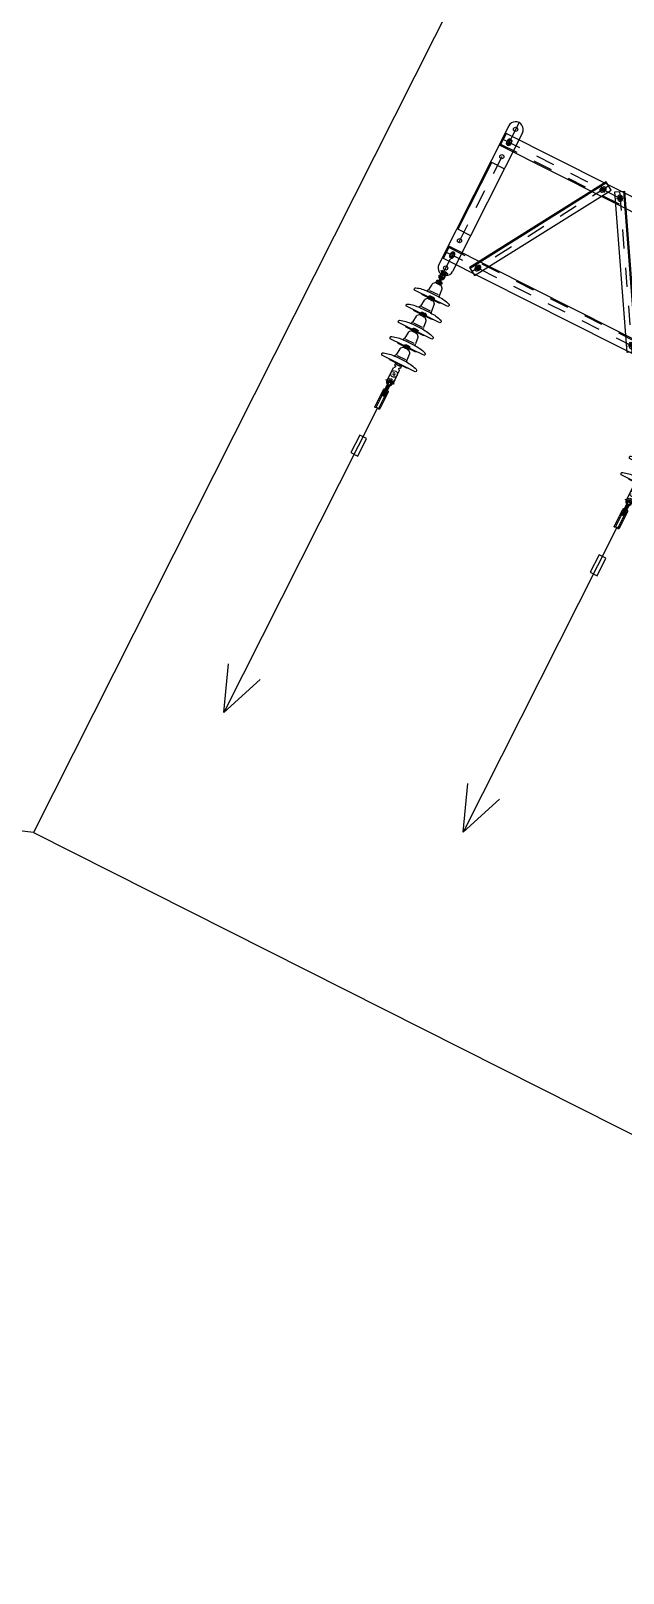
# Model space of a CAD drawing. Header units: metres. Extents: x 0 to 547597, y 0 to 1844684.
# Drawn here: x 543369.57 to 543372.67, y 1844512.97 to 1844521.04 of the extents above; entities that cross this region are included whole.
import ezdxf

# ---------------------------------------------------------------- set-up
doc = ezdxf.new("R2010")
doc.units = ezdxf.units.M
for name, pattern in [('ACAD_ISO04W100', [30, 24, -3, 0, -3]), ('CENTER', [2, 1.25, -0.25, 0.25, -0.25]), ('CONTINOUS', [0]), ('DASHED', [0.75, 0.5, -0.25])]:
    doc.linetypes.add(name, pattern=pattern)
for name, color, linetype in [('!TV1-NETMANH', 9, 'Continuous'), ('!TV1-NETTHAY', 7, 'Continuous'), ('!TV1-TRUC', 8, 'ACAD_ISO04W100'), ('5_Thep', 4, 'Continuous'), ('DUONGKHUAT', 8, 'DASHED'), ('Hangrao', 6, 'FENCELINE2'), ('NHA', 2, 'Continuous'), ('TEXT', 5, 'Continuous'), ('THANHCAI', 5, 'Continuous')]:
    doc.layers.add(name, color=color, linetype=linetype)
doc.linetypes.add('FENCELINE2', pattern='A,0.25,-0.1,[132,ltypeshp.shx,S=0.1,R=0,X=-0.1,Y=0],-0.1,1', length=1.45)

# ---------------------------------------------------------------- blocks, each defined once
blk = doc.blocks.new('CN-110-9')
at = {"color": 8}
for p, q in [((-3, -218), (-3, -101)), ((-40, -162), (34, -162))]:
    blk.add_line(p, q, dxfattribs=at)
at = {"layer": 'TEXT', "color": 245}
for p, q in [((-47, -105), (34, -106)), ((-39, -101), (-21, -101)), ((-39, -101), (-39, -110)), ((-39, -110), (-21, -110)), ((-30, -141), (-31, -162)), ((-30, -96), (-21, -96)), ((-30, -96), (-30, -114)), ((-30, -114), (-21, -114)), ((-21, -93), (-21, -118)), ((-21, -93), (-12, -93)), ((-21, -146), (-21, -162)), ((-12, -93), (-12, -118)), ((-12, -101), (7, -101)), ((-12, -110), (7, -110)), ((7, -94), (6, -116)), ((7, -94), (16, -94)), ((15, -144), (15, -163)), ((16, -94), (16, -119)), ((16, -96), (25, -96)), ((16, -101), (25, -101)), ((16, -110), (25, -110)), ((16, -115), (25, -115)), ((25, -141), (24, -163)), ((25, -96), (25, -115)), ((-58, -272), (-66, -340)), ((-37, -244), (-54, -262)), ((-33, -219), (-33, -230)), ((-18, -204), (-14, -204)), ((-16, -242), (13, -242)), ((-16, -242), (13, -242)), ((12, -204), (-14, -204)), ((-13, -205), (-13, -221)), ((-11, -222), (-11, -162)), ((6, -221), (6, -162)), ((16, -204), (10, -204)), ((10, -206), (10, -221)), ((31, -219), (30, -229)), ((34, -244), (51, -263)), ((55, -273), (62, -341)), ((-197, -407), (192, -410)), ((-102, -414), (96, -415)), ((-65, -358), (-73, -348)), ((-72, -358), (68, -359)), ((-60, -456), (-68, -529)), ((-39, -428), (-56, -446)), ((49, -341), (-50, -340)), ((-34, -403), (-35, -415)), ((-19, -388), (-16, -388)), ((-18, -426), (12, -426)), ((-17, -414), (-15, -414)), ((-17, -426), (12, -426)), ((10, -388), (-16, -388)), ((-15, -413), (-15, -411)), ((-14, -390), (-14, -405)), ((9, -390), (9, -406)), ((9, -414), (9, -412)), ((14, -388), (10, -388)), ((12, -414), (10, -414)), ((29, -404), (29, -415)), ((33, -429), (50, -447)), ((53, -457), (60, -530)), ((61, -359), (69, -349)), ((-199, -596), (191, -599)), ((-103, -603), (95, -605)), ((-67, -547), (-75, -537)), ((-74, -547), (66, -548)), ((-40, -618), (-57, -635)), ((47, -530), (-52, -529)), ((-36, -593), (-36, -604)), ((-21, -578), (-17, -578)), ((-19, -604), (-17, -604)), ((-19, -615), (10, -616)), ((-19, -615), (10, -616)), ((9, -578), (-17, -578)), ((-16, -579), (-16, -595)), ((-16, -603), (-16, -601)), ((7, -579), (7, -595)), ((8, -603), (8, -601)), ((13, -578), (9, -578)), ((10, -604), (9, -604)), ((28, -593), (28, -605)), ((32, -618), (48, -636)), ((59, -548), (67, -538)), ((-200, -786), (189, -789)), ((-105, -793), (93, -794)), ((-68, -737), (-76, -727)), ((-75, -737), (65, -738)), ((-61, -645), (-69, -718)), ((46, -719), (-53, -719)), ((-37, -782), (-37, -793)), ((-22, -767), (-18, -767)), ((-20, -793), (-18, -793)), ((-20, -805), (9, -805)), ((-20, -805), (9, -805)), ((7, -767), (-18, -767)), ((-18, -792), (-18, -790)), ((-17, -769), (-17, -784)), ((6, -769), (6, -784)), ((6, -792), (6, -790)), ((11, -767), (7, -767)), ((9, -793), (7, -793)), ((26, -782), (26, -794)), ((52, -646), (59, -719)), ((58, -738), (66, -728)), ((-70, -926), (-77, -916)), ((-77, -926), (63, -927)), ((-62, -835), (-71, -908)), ((-42, -807), (-59, -825)), ((44, -909), (-54, -908)), ((-21, -959), (-17, -959)), ((9, -960), (-17, -959)), ((-16, -961), (-16, -977)), ((7, -961), (7, -977)), ((13, -960), (9, -960)), ((30, -807), (47, -826)), ((50, -836), (57, -909)), ((56, -927), (64, -917)), ((-202, -975), (188, -978)), ((-106, -982), (92, -983)), ((-68, -1119), (-76, -1108)), ((-75, -1118), (65, -1120)), ((-61, -1027), (-69, -1100)), ((-40, -999), (-57, -1017)), ((46, -1101), (-53, -1100)), ((-36, -974), (-36, -986)), ((-19, -985), (-17, -985)), ((-19, -997), (10, -997)), ((-19, -997), (10, -997)), ((-16, -985), (-16, -983)), ((8, -985), (8, -983)), ((10, -986), (9, -986)), ((28, -975), (28, -986)), ((32, -1000), (48, -1018)), ((52, -1028), (59, -1101)), ((58, -1120), (66, -1110)), ((-200, -1168), (189, -1171)), ((-105, -1174), (93, -1176)), ((-48, -1343), (-47, -1229)), ((-46, -1203), (-46, -1175)), ((-27, -1189), (3, -1190)), ((-26, -1178), (-25, -1178)), ((-24, -1177), (-24, -1175)), ((0, -1177), (0, -1175)), ((3, -1178), (1, -1178)), ((21, -1383), (22, -1230)), ((22, -1203), (23, -1175)), ((-65, -1382), (38, -1383)), ((-48, -1343), (-48, -1381)), ((-29, -1507), (-28, -1435)), ((-21, -1416), (-22, -1507)), ((-6, -1416), (-7, -1507)), ((0, -1443), (0, -1436)), ((0, -1507), (0, -1443)), ((-42, -1495), (-43, -1683)), ((-43, -1587), (-29, -1601)), ((-42, -1506), (-33, -1516)), ((-42, -1533), (-33, -1543)), ((-42, -1560), (-29, -1574)), ((-32, -1496), (-33, -1545)), ((-33, -1545), (3, -1545)), ((-32, -1489), (-32, -1490)), ((-31, -1545), (-29, -1547)), ((-29, -1545), (-30, -1683)), ((-29, -1507), (0, -1507)), ((-29, -1516), (-1, -1516)), ((-29, -1516), (-29, -1523)), ((-29, -1523), (-1, -1524)), ((-29, -1532), (-1, -1533)), ((-29, -1532), (-29, -1540)), ((-29, -1540), (-1, -1540)), ((-27, -1507), (-27, -1516)), ((-27, -1523), (-27, -1532)), ((-2, -1507), (-2, -1516)), ((-2, -1524), (-2, -1533)), ((-1, -1545), (-2, -1683)), ((-1, -1516), (-1, -1524)), ((-1, -1533), (-1, -1540)), ((-1, -1548), (12, -1562)), ((-1, -1575), (12, -1589)), ((-1, -1602), (12, -1616)), ((3, -1518), (3, -1545)), ((3, -1525), (13, -1535)), ((7, -1502), (13, -1508)), ((13, -1495), (12, -1683)), ((-43, -1614), (-30, -1627)), ((-43, -1641), (-30, -1654)), ((-43, -1668), (-30, -1681)), ((-30, -1683), (-2, -1683)), ((-2, -1656), (12, -1669)), ((-2, -1683), (5, -1689)), ((-1, -1629), (12, -1642))]:
    blk.add_line(p, q, dxfattribs=at)
blk.add_polyline3d([(6, -221, 0), (8, -222, 0), (8, -222, 0), (8, -222, 0), (9, -222, 0), (9, -223, 0), (9, -223, 0), (10, -223, 0), (10, -223, 0), (10, -224, 0), (11, -224, 0), (11, -224, 0), (11, -224, 0), (11, -224, 0), (11, -225, 0), (12, -225, 0), (12, -225, 0), (12, -225, 0), (12, -226, 0), (12, -226, 0), (12, -226, 0), (12, -226, 0), (12, -227, 0), (12, -227, 0), (12, -227, 0), (12, -228, 0), (12, -228, 0), (12, -228, 0), (12, -228, 0), (12, -229, 0), (12, -229, 0), (12, -229, 0), (11, -229, 0), (11, -230, 0), (11, -230, 0), (11, -230, 0), (10, -230, 0), (10, -230, 0), (10, -231, 0), (10, -231, 0), (9, -231, 0), (9, -231, 0), (9, -231, 0), (8, -232, 0), (8, -232, 0), (7, -232, 0), (7, -232, 0), (7, -232, 0), (6, -232, 0), (6, -233, 0), (5, -233, 0), (5, -233, 0), (4, -233, 0), (4, -233, 0), (3, -233, 0), (3, -233, 0), (2, -233, 0), (2, -233, 0), (1, -234, 0), (1, -234, 0), (0, -234, 0), (-1, -234, 0), (-1, -234, 0), (-2, -234, 0), (-2, -234, 0), (-3, -234, 0), (-3, -234, 0), (-4, -234, 0), (-4, -234, 0), (-5, -234, 0), (-5, -233, 0), (-6, -233, 0), (-6, -233, 0), (-7, -233, 0), (-8, -233, 0), (-8, -233, 0), (-8, -233, 0), (-9, -233, 0), (-9, -233, 0), (-10, -233, 0), (-10, -232, 0), (-11, -232, 0), (-11, -232, 0), (-12, -232, 0), (-12, -232, 0), (-12, -231, 0), (-13, -231, 0), (-13, -231, 0), (-13, -231, 0), (-14, -231, 0), (-14, -230, 0), (-14, -230, 0), (-15, -230, 0), (-15, -230, 0), (-15, -230, 0), (-15, -229, 0), (-16, -229, 0), (-16, -229, 0), (-16, -229, 0), (-16, -228, 0), (-16, -228, 0), (-16, -228, 0), (-16, -228, 0), (-16, -227, 0), (-16, -227, 0), (-16, -227, 0), (-16, -227, 0), (-16, -226, 0), (-16, -226, 0), (-16, -226, 0), (-16, -226, 0), (-16, -225, 0), (-16, -225, 0), (-16, -225, 0), (-16, -225, 0), (-15, -224, 0), (-15, -224, 0), (-15, -224, 0), (-15, -224, 0), (-14, -223, 0), (-14, -223, 0), (-14, -223, 0), (-13, -223, 0), (-13, -223, 0), (-13, -222, 0), (-12, -222, 0), (-12, -222, 0), (-12, -222, 0), (-11, -222, 0)], dxfattribs=at)
for centre, radius in [((-3, -162), 8.65), ((-13, -1289), 11.7), ((-13, -1382), 9.18)]:
    blk.add_circle(centre, radius, dxfattribs=at)
for centre, radius, start, end in [((-29, -105), 10.3, 153.0611, 206.0385), ((-40, -105), 10.3, 333.0611, 26.0385), ((-22, -97), 7.98, 175.6414, 209.9469), ((-20, -105), 10.3, 153.0611, 206.0385), ((-22, -114), 7.98, 149.1527, 183.4582), ((-7, -141), 22.9, 135.1345, 179.5498), ((-30, -118), 9.16, 315.1345, 359.5498), ((-29, -97), 7.98, 329.1527, 3.4582), ((-31, -105), 10.3, 333.0611, 26.0385), ((-29, -114), 7.98, 355.6414, 29.9469), ((15, -146), 36.6, 142.6799, 179.5498), ((-21, -118), 9.16, 322.6799, 359.5498), ((16, -116), 9.16, 179.5498, 216.4197), ((-21, -143), 36.6, 359.5498, 36.4197), ((24, -97), 7.98, 175.6414, 209.9469), ((26, -106), 10.3, 153.0611, 206.0385), ((24, -114), 7.98, 149.1527, 183.4582), ((25, -119), 9.16, 179.5498, 223.9651), ((2, -141), 22.9, 359.5498, 43.9651), ((17, -97), 7.98, 329.1527, 3.4582), ((15, -106), 10.3, 333.0611, 26.0385), ((17, -114), 7.98, 355.6414, 29.9469), ((-3, -162), 27.5, 179.5498, 252.7597), ((-3, -162), 18.3, 179.5498, 243.6042), ((-3, -162), 18.3, 300, 359.5498), ((-3, -162), 27.5, 289.4712, 359.5498), ((-47, -1216), 13.2, 269.5498, 89.5498), ((-13, -1289), 34.5, 150.7182, 178.1671), ((-13, -1289), 34.5, 178.1671, 0.9325), ((-13, -1289), 34.5, 115.385, 141.7495), ((-13, -1289), 34.5, 80.3651, 107.308), ((-13, -1289), 34.5, 45.4698, 68.1725), ((22, -1216), 13.2, 89.5498, 269.5498), ((-13, -1289), 34.5, 0.9325, 32.6812), ((-13, -1382), 34.5, 152.6914, 178.1671), ((-13, -1382), 34.5, 178.1671, 0.9325), ((-13, -1382), 34.5, 128.852, 144.9524), ((-74, -1435), 45.7, 359.5498, 41.1036), ((-13, -1382), 20.5, 318.2374, 220.8622), ((-52, -1416), 30.5, 359.5498, 40.8622), ((-13, -1382), 34.5, 73.2543, 107.9557), ((25, -1416), 30.5, 138.2374, 179.5498), ((46, -1436), 45.7, 137.6058, 179.5498), ((-13, -1382), 34.5, 37.5089, 62.4789), ((-13, -1382), 34.5, 0.9325, 28.0156), ((11, -1495), 53.3, 158.7875, 179.5498), ((-47, -1426), 50.1, 280.3637, 292.2073), ((13, -1497), 45.7, 170.9255, 179.5498), ((18, -1426), 50.1, 248.448, 259.6363), ((-47, -1497), 59.8, 2.1326, 20.6446), ((-37, -1682), 6.7, 184.1133, 354.9862), ((5, -1683), 6.7, 184.1133, 354.9862)]:
    blk.add_arc(centre, radius, start, end, dxfattribs=at)
for centre, major_axis, start_param, end_param in [((-34, -275), (17.2, 17.2), 1.754377, 2.197012), ((-34, -275), (17.2, 17.2), 1.754377, 2.197012), ((-57, -230), (-17.2, 17.2), 3.325174, 3.919133), ((-18, -219), (10.7, 10.7), 0.77754, 2.348337), ((-14, -205), (1.06, 1.06), 5.489929, 7.060726), ((12, -206), (-1.06, 1.06), -0.793256, 0.77754), ((15, -219), (10.7, 10.7), 5.489929, 7.060726), ((55, -231), (-17.2, 17.2), 0.77754, 1.3715), ((31, -276), (17.2, 17.2), 5.641254, 6.083889), ((-189, -393), (-11.2, 11.2), -0.488288, 1.82065), ((-72, -730), (2, 372), -0.013319, 0.338696), ((-100, -396), (-13, 13), 1.511916, 2.259911), ((-76, -338), (-6.99, 6.99), 2.658594, 3.801267), ((-36, -460), (17.2, 17.2), 1.754377, 2.197012), ((-36, -460), (17.2, 17.2), 1.754377, 2.197012), ((-59, -414), (-17.2, 17.2), 3.325174, 3.919133), ((-19, -403), (10.7, 10.7), 0.77754, 2.348337), ((-17, -420), (-4.15, 4.15), -0.793256, 2.348337), ((-17, -420), (-4.15, 4.15), -0.793256, 2.348337), ((-16, -390), (-1.06, 1.06), 3.919133, 5.489929), ((-15, -413), (0.53, 0.53), 3.919133, 5.489929), ((10, -390), (1.06, 1.06), 0.77754, 2.348337), ((10, -414), (-0.53, 0.53), 0.77754, 2.348337), ((12, -420), (-4.15, 4.15), 2.348337, 5.489929), ((14, -404), (10.7, 10.7), 5.489929, 7.060726), ((53, -415), (-17.2, 17.2), 0.77754, 1.3715), ((29, -460), (17.2, 17.2), 5.641254, 6.083889), ((29, -460), (17.2, 17.2), 5.641254, 6.083889), ((62, -731), (4, 372), -0.339251, 0.012764), ((72, -340), (-6.99, 6.99), 0.895406, 2.038079), ((95, -397), (13, 13), 4.007558, 4.755554), ((184, -396), (-11.2, 11.2), 2.876023, 5.184961), ((-191, -583), (-11.2, 11.2), -0.488288, 1.82065), ((-74, -919), (3, 372), -0.011453, 0.340562), ((-102, -585), (-13, 13), 1.511916, 2.259911), ((-77, -528), (-6.99, 6.99), 2.658594, 3.801267), ((-37, -649), (-17.2, 17.2), 0.183581, 0.626216), ((-37, -649), (-17.2, 17.2), 0.183581, 0.626216), ((-60, -604), (-17.2, 17.2), 3.325174, 3.919133), ((-21, -593), (10.7, 10.7), 0.77754, 2.348337), ((-19, -609), (4.15, 4.15), 0.77754, 3.919133), ((-19, -609), (4.15, 4.15), 0.77754, 3.919133), ((-17, -579), (-1.06, 1.06), 3.919133, 5.489929), ((-17, -603), (0.53, 0.53), 3.919133, 5.489929), ((9, -579), (1.06, 1.06), 0.77754, 2.348337), ((9, -603), (0.53, 0.53), 2.348337, 3.919133), ((10, -610), (-4.15, 4.15), 2.348337, 5.489929), ((12, -593), (10.7, 10.7), 5.489929, 7.060726), ((52, -605), (-17.2, 17.2), 0.77754, 1.3715), ((28, -650), (-17.2, 17.2), 4.070457, 4.513092), ((28, -650), (-17.2, 17.2), 4.070457, 4.513092), ((60, -920), (4, 372), -0.339251, 0.012764), ((70, -529), (-6.99, 6.99), 0.895406, 2.038079), ((93, -586), (-13, 13), 2.436762, 3.184757), ((183, -586), (-11.2, 11.2), 2.876023, 5.184961), ((-192, -772), (-11.2, 11.2), -0.488288, 1.82065), ((-75, -1109), (3, 372), -0.010017, 0.341998), ((-103, -774), (13, 13), 3.082712, 3.830708), ((-79, -717), (-6.99, 6.99), 2.658594, 3.801267), ((-62, -793), (-17.2, 17.2), 3.325174, 3.919133), ((-22, -782), (-10.7, 10.7), -0.793256, 0.77754), ((-20, -799), (-4.15, 4.15), -0.793256, 2.348337), ((-20, -799), (-4.15, 4.15), -0.793256, 2.348337), ((-19, -769), (-1.06, 1.06), 3.919133, 5.489929), ((-18, -792), (0.53, 0.53), 3.919133, 5.489929), ((7, -769), (-1.06, 1.06), -0.793256, 0.77754), ((7, -792), (0.53, 0.53), 2.348337, 3.919133), ((9, -799), (4.15, 4.15), 3.919133, 7.060726), ((11, -782), (10.7, 10.7), 5.489929, 7.060726), ((50, -794), (17.2, 17.2), 2.348337, 2.942296), ((59, -1110), (1, 372), -0.347479, 0.004536), ((69, -718), (6.99, 6.99), 2.466203, 3.608876), ((92, -776), (-13, 13), 2.436762, 3.184757), ((181, -775), (11.2, 11.2), 4.446819, 6.755757), ((-194, -962), (-11.2, 11.2), -0.488288, 1.82065), ((-77, -1298), (6, 372), -0.002398, 0.349616), ((-80, -907), (6.99, 6.99), 4.22939, 5.372063), ((-39, -839), (17.2, 17.2), 1.754377, 2.197012), ((-39, -839), (17.2, 17.2), 1.754377, 2.197012), ((-21, -975), (10.7, 10.7), 0.77754, 2.348337), ((-17, -961), (1.06, 1.06), 5.489929, 7.060726), ((9, -961), (-1.06, 1.06), -0.793256, 0.77754), ((12, -975), (-10.7, 10.7), 3.919133, 5.489929), ((26, -839), (17.2, 17.2), 5.641254, 6.083889), ((26, -839), (17.2, 17.2), 5.641254, 6.083889), ((57, -1299), (2, 372), -0.342856, 0.009159), ((67, -908), (6.99, 6.99), 2.466203, 3.608876), ((180, -965), (11.2, 11.2), 4.446819, 6.755757), ((-75, -1491), (2, 372), -0.012084, 0.339931), ((-104, -964), (13, 13), 3.082712, 3.830708), ((-79, -1099), (6.99, 6.99), 4.22939, 5.372063), ((-37, -1031), (17.2, 17.2), 1.754377, 2.197012), ((-37, -1031), (17.2, 17.2), 1.754377, 2.197012), ((-60, -986), (17.2, 17.2), 4.89597, 5.489929), ((-19, -991), (4.15, 4.15), 0.77754, 3.919133), ((-19, -991), (4.15, 4.15), 0.77754, 3.919133), ((-17, -985), (-0.53, 0.53), 2.348337, 3.919133), ((9, -985), (0.53, 0.53), 2.348337, 3.919133), ((10, -991), (4.15, 4.15), 3.919133, 7.060726), ((52, -986), (17.2, 17.2), 2.348337, 2.942296), ((28, -1032), (-17.2, 17.2), 4.070457, 4.513092), ((28, -1032), (-17.2, 17.2), 4.070457, 4.513092), ((59, -1492), (3, 372), -0.341909, 0.010105), ((69, -1100), (6.99, 6.99), 2.466203, 3.608876), ((90, -965), (-13, 13), 2.436762, 3.184757), ((-192, -1154), (11.2, 11.2), 1.082509, 3.391447), ((-103, -1156), (-13, 13), 1.511916, 2.259911), ((-27, -1184), (-4.15, 4.15), -0.793256, 2.348337), ((-27, -1184), (-4.15, 4.15), -0.793256, 2.348337), ((-25, -1177), (0.53, 0.53), 3.919133, 5.489929), ((1, -1177), (0.53, 0.53), 2.348337, 3.919133), ((3, -1184), (-4.15, 4.15), 2.348337, 5.489929), ((92, -1158), (13, 13), 4.007558, 4.755554), ((181, -1157), (-11.2, 11.2), 2.876023, 5.184961)]:
    blk.add_ellipse(centre, major_axis=major_axis, ratio=1, start_param=start_param, end_param=end_param, dxfattribs=at)
for points, knots in [([(-16, -215), (-17, -216), (-20, -218), (-23, -222), (-24, -226), (-26, -231), (-26, -234), (-26, -235)], [0, 0, 0, 0, 3.129186, 6.165419, 9.641406, 13.160954, 15.653606, 15.653606, 15.653606, 15.653606]), ([(-16, -242), (-17, -241), (-20, -241), (-24, -240), (-26, -235), (-25, -230), (-23, -227), (-22, -227)], [0, 0, 0, 0, 2.74318, 5.763005, 8.109596, 13.137653, 14.446794, 14.446794, 14.446794, 14.446794]), ([(-22, -227), (-21, -226), (-19, -224), (-15, -222), (-13, -221)], [14.446794, 14.446794, 14.446794, 14.446794, 16.847835, 22.044119, 22.044119, 22.044119, 22.044119]), ([(13, -215), (13, -215), (13, -215), (11, -214), (10, -213), (8, -213), (7, -213), (6, -212), (6, -212), (4, -212), (3, -212), (1, -212), (0, -212), (-2, -212), (-3, -212), (-4, -212), (-5, -212), (-6, -212), (-6, -212), (-7, -212), (-7, -212), (-9, -212), (-10, -213), (-11, -213), (-12, -213), (-12, -213), (-13, -214), (-14, -214), (-14, -214), (-15, -215), (-15, -215), (-16, -215)], [0, 0, 0, 0, 1.098586, 1.098586, 3.295758, 3.295758, 4.16023, 4.16023, 5.024703, 5.024703, 6.753648, 6.753648, 8.440007, 8.440007, 9.77389, 9.77389, 10.690166, 10.690166, 11.432821, 11.432821, 12.175477, 12.175477, 13.660787, 13.660787, 14.149797, 14.149797, 14.638807, 14.638807, 15.616826, 15.616826, 16.407158, 16.407158, 16.407158, 16.407158]), ([(10, -221), (9, -220), (4, -218), (-3, -218), (-9, -219), (-12, -220), (-13, -221)], [0, 0, 0, 0, 3.591186, 10.451606, 13.543407, 15.855563, 15.855563, 15.855563, 15.855563]), ([(20, -227), (19, -226), (16, -224), (13, -222), (10, -221)], [14.446794, 14.446794, 14.446794, 14.446794, 16.847835, 22.044119, 22.044119, 22.044119, 22.044119]), ([(13, -215), (15, -216), (17, -218), (20, -222), (22, -227), (23, -231), (23, -234), (23, -235)], [0, 0, 0, 0, 3.129186, 6.165419, 9.641406, 13.160954, 15.115931, 15.115931, 15.115931, 15.115931]), ([(13, -242), (14, -242), (17, -241), (21, -240), (24, -235), (22, -230), (20, -228), (20, -227)], [0, 0, 0, 0, 2.74318, 5.763005, 8.109596, 13.137653, 14.446794, 14.446794, 14.446794, 14.446794]), ([(-17, -399), (-18, -400), (-21, -402), (-24, -406), (-26, -411), (-27, -415), (-27, -418), (-27, -420)], [0, 0, 0, 0, 3.129186, 6.165419, 9.641406, 13.160954, 15.653606, 15.653606, 15.653606, 15.653606]), ([(-17, -426), (-19, -426), (-21, -425), (-26, -424), (-28, -419), (-26, -414), (-24, -412), (-24, -411)], [0, 0, 0, 0, 2.74318, 5.763005, 8.109596, 13.137653, 14.446794, 14.446794, 14.446794, 14.446794]), ([(-24, -411), (-23, -410), (-20, -408), (-17, -406), (-14, -405)], [14.446794, 14.446794, 14.446794, 14.446794, 16.847835, 22.044119, 22.044119, 22.044119, 22.044119]), ([(12, -400), (11, -399), (11, -399), (9, -398), (8, -398), (6, -397), (6, -397), (5, -397), (4, -397), (3, -396), (2, -396), (-1, -396), (-2, -396), (-3, -396), (-4, -396), (-6, -396), (-6, -396), (-7, -396), (-8, -396), (-8, -396), (-9, -396), (-10, -397), (-11, -397), (-13, -397), (-13, -398), (-14, -398), (-14, -398), (-15, -398), (-16, -399), (-16, -399), (-17, -399), (-17, -399)], [0, 0, 0, 0, 1.098586, 1.098586, 3.295758, 3.295758, 4.16023, 4.16023, 5.024703, 5.024703, 6.753648, 6.753648, 8.440007, 8.440007, 9.77389, 9.77389, 10.690166, 10.690166, 11.432821, 11.432821, 12.175477, 12.175477, 13.660787, 13.660787, 14.149797, 14.149797, 14.638807, 14.638807, 15.616826, 15.616826, 16.407158, 16.407158, 16.407158, 16.407158]), ([(9, -406), (7, -405), (2, -402), (-5, -403), (-11, -404), (-13, -405), (-14, -405)], [0, 0, 0, 0, 3.591186, 10.451606, 13.543407, 15.855563, 15.855563, 15.855563, 15.855563]), ([(18, -412), (17, -411), (15, -408), (11, -407), (9, -406)], [14.446794, 14.446794, 14.446794, 14.446794, 16.847835, 22.044119, 22.044119, 22.044119, 22.044119]), ([(12, -400), (13, -401), (16, -402), (19, -406), (20, -411), (22, -415), (21, -418), (21, -419)], [0, 0, 0, 0, 3.129186, 6.165419, 9.641406, 13.160954, 15.115931, 15.115931, 15.115931, 15.115931]), ([(12, -426), (13, -426), (16, -426), (20, -424), (22, -419), (21, -415), (19, -412), (18, -412)], [0, 0, 0, 0, 2.74318, 5.763005, 8.109596, 13.137653, 14.446794, 14.446794, 14.446794, 14.446794]), ([(-19, -589), (-20, -590), (-22, -592), (-26, -595), (-27, -600), (-29, -605), (-29, -608), (-28, -609)], [0, 0, 0, 0, 3.129186, 6.165419, 9.641406, 13.160954, 15.653606, 15.653606, 15.653606, 15.653606]), ([(-19, -615), (-20, -615), (-23, -615), (-27, -613), (-29, -608), (-28, -604), (-26, -601), (-25, -601)], [0, 0, 0, 0, 2.74318, 5.763005, 8.109596, 13.137653, 14.446794, 14.446794, 14.446794, 14.446794]), ([(-25, -601), (-24, -600), (-21, -597), (-18, -596), (-16, -595)], [14.446794, 14.446794, 14.446794, 14.446794, 16.847835, 22.044119, 22.044119, 22.044119, 22.044119]), ([(10, -589), (10, -588), (10, -588), (8, -588), (7, -587), (5, -587), (4, -586), (3, -586), (3, -586), (1, -586), (0, -586), (-2, -585), (-3, -585), (-5, -585), (-6, -585), (-7, -585), (-8, -586), (-9, -586), (-9, -586), (-10, -586), (-10, -586), (-12, -586), (-13, -586), (-14, -587), (-15, -587), (-15, -587), (-16, -587), (-16, -588), (-17, -588), (-18, -588), (-18, -589), (-19, -589)], [0, 0, 0, 0, 1.098586, 1.098586, 3.295758, 3.295758, 4.16023, 4.16023, 5.024703, 5.024703, 6.753648, 6.753648, 8.440007, 8.440007, 9.77389, 9.77389, 10.690166, 10.690166, 11.432821, 11.432821, 12.175477, 12.175477, 13.660787, 13.660787, 14.149797, 14.149797, 14.638807, 14.638807, 15.616826, 15.616826, 16.407158, 16.407158, 16.407158, 16.407158]), ([(7, -595), (6, -594), (1, -592), (-6, -592), (-12, -593), (-15, -594), (-16, -595)], [0, 0, 0, 0, 3.591186, 10.451606, 13.543407, 15.855563, 15.855563, 15.855563, 15.855563]), ([(17, -601), (16, -600), (13, -598), (10, -596), (7, -595)], [14.446794, 14.446794, 14.446794, 14.446794, 16.847835, 22.044119, 22.044119, 22.044119, 22.044119]), ([(10, -589), (12, -590), (14, -592), (17, -596), (19, -600), (20, -605), (20, -608), (20, -609)], [0, 0, 0, 0, 3.129186, 6.165419, 9.641406, 13.160954, 15.115931, 15.115931, 15.115931, 15.115931]), ([(10, -616), (11, -615), (14, -615), (18, -614), (21, -609), (19, -604), (17, -602), (17, -601)], [0, 0, 0, 0, 2.74318, 5.763005, 8.109596, 13.137653, 14.446794, 14.446794, 14.446794, 14.446794]), ([(-20, -778), (-21, -779), (-24, -781), (-27, -785), (-29, -789), (-30, -794), (-30, -797), (-30, -798)], [0, 0, 0, 0, 3.129186, 6.165419, 9.641406, 13.160954, 15.653606, 15.653606, 15.653606, 15.653606]), ([(-20, -805), (-22, -805), (-24, -804), (-29, -803), (-31, -798), (-29, -793), (-27, -791), (-27, -790)], [0, 0, 0, 0, 2.74318, 5.763005, 8.109596, 13.137653, 14.446794, 14.446794, 14.446794, 14.446794]), ([(-27, -790), (-26, -789), (-23, -787), (-20, -785), (-17, -784)], [14.446794, 14.446794, 14.446794, 14.446794, 16.847835, 22.044119, 22.044119, 22.044119, 22.044119]), ([(9, -778), (8, -778), (8, -778), (7, -777), (5, -777), (4, -776), (3, -776), (2, -776), (1, -775), (0, -775), (-1, -775), (-3, -775), (-5, -775), (-6, -775), (-7, -775), (-9, -775), (-9, -775), (-10, -775), (-11, -775), (-11, -775), (-12, -775), (-13, -776), (-14, -776), (-16, -776), (-16, -776), (-17, -777), (-17, -777), (-18, -777), (-19, -777), (-19, -778), (-20, -778), (-20, -778)], [0, 0, 0, 0, 1.098586, 1.098586, 3.295758, 3.295758, 4.16023, 4.16023, 5.024703, 5.024703, 6.753648, 6.753648, 8.440007, 8.440007, 9.77389, 9.77389, 10.690166, 10.690166, 11.432821, 11.432821, 12.175477, 12.175477, 13.660787, 13.660787, 14.149797, 14.149797, 14.638807, 14.638807, 15.616826, 15.616826, 16.407158, 16.407158, 16.407158, 16.407158]), ([(6, -784), (4, -784), (-1, -781), (-8, -781), (-14, -782), (-16, -784), (-17, -784)], [0, 0, 0, 0, 3.591186, 10.451606, 13.543407, 15.855563, 15.855563, 15.855563, 15.855563]), ([(15, -790), (15, -790), (12, -787), (8, -785), (6, -784)], [14.446794, 14.446794, 14.446794, 14.446794, 16.847835, 22.044119, 22.044119, 22.044119, 22.044119]), ([(9, -778), (10, -779), (13, -781), (16, -785), (17, -790), (19, -794), (19, -797), (18, -798)], [0, 0, 0, 0, 3.129186, 6.165419, 9.641406, 13.160954, 15.115931, 15.115931, 15.115931, 15.115931]), ([(9, -805), (10, -805), (13, -804), (17, -803), (19, -798), (18, -793), (16, -791), (15, -790)], [0, 0, 0, 0, 2.74318, 5.763005, 8.109596, 13.137653, 14.446794, 14.446794, 14.446794, 14.446794]), ([(10, -971), (10, -970), (10, -970), (8, -969), (7, -969), (5, -968), (4, -968), (3, -968), (3, -968), (1, -968), (0, -967), (-2, -967), (-3, -967), (-5, -967), (-6, -967), (-7, -967), (-8, -967), (-9, -967), (-9, -967), (-10, -968), (-10, -968), (-12, -968), (-13, -968), (-14, -969), (-15, -969), (-15, -969), (-16, -969), (-16, -969), (-17, -970), (-18, -970), (-18, -970), (-19, -971)], [0, 0, 0, 0, 1.098586, 1.098586, 3.295758, 3.295758, 4.16023, 4.16023, 5.024703, 5.024703, 6.753648, 6.753648, 8.440007, 8.440007, 9.77389, 9.77389, 10.690166, 10.690166, 11.432821, 11.432821, 12.175477, 12.175477, 13.660787, 13.660787, 14.149797, 14.149797, 14.638807, 14.638807, 15.616826, 15.616826, 16.407158, 16.407158, 16.407158, 16.407158]), ([(-19, -971), (-20, -971), (-22, -973), (-26, -977), (-27, -982), (-29, -986), (-29, -989), (-28, -991)], [0, 0, 0, 0, 3.129186, 6.165419, 9.641406, 13.160954, 15.653606, 15.653606, 15.653606, 15.653606]), ([(-19, -997), (-20, -997), (-23, -997), (-27, -995), (-29, -990), (-28, -986), (-26, -983), (-25, -983)], [0, 0, 0, 0, 2.74318, 5.763005, 8.109596, 13.137653, 14.446794, 14.446794, 14.446794, 14.446794]), ([(-25, -983), (-24, -982), (-21, -979), (-18, -978), (-16, -977)], [14.446794, 14.446794, 14.446794, 14.446794, 16.847835, 22.044119, 22.044119, 22.044119, 22.044119]), ([(7, -977), (6, -976), (1, -974), (-6, -974), (-12, -975), (-15, -976), (-16, -977)], [0, 0, 0, 0, 3.591186, 10.451606, 13.543407, 15.855563, 15.855563, 15.855563, 15.855563]), ([(17, -983), (16, -982), (13, -979), (10, -978), (7, -977)], [14.446794, 14.446794, 14.446794, 14.446794, 16.847835, 22.044119, 22.044119, 22.044119, 22.044119]), ([(10, -971), (12, -972), (14, -974), (17, -977), (19, -982), (20, -987), (20, -989), (20, -990)], [0, 0, 0, 0, 3.129186, 6.165419, 9.641406, 13.160954, 15.115931, 15.115931, 15.115931, 15.115931]), ([(10, -997), (11, -997), (14, -997), (18, -996), (21, -990), (19, -986), (17, -983), (17, -983)], [0, 0, 0, 0, 2.74318, 5.763005, 8.109596, 13.137653, 14.446794, 14.446794, 14.446794, 14.446794])]:
    blk.add_open_spline(points, degree=3, knots=knots, dxfattribs=at)
blk = doc.blocks.new('A$C6D757EF0')
at = {"color": 6}
for p, q in [((0, 0), (-239.4, 92.5)), ((-1785.3, 0), (0, 0)), ((0, 0), (-239.4, -92.5))]:
    blk.add_line(p, q, dxfattribs=at)
blk.add_lwpolyline([(-1513.3, 22.4), (-1616.2, 22.5), (-1616.2, -17.9), (-1513.3, -17.9)], close=True, dxfattribs=at)
at = {"layer": 'THANHCAI', "color": 8, "xscale": -0.5, "yscale": 0.5, "zscale": 0.5, "rotation": 89.99888228741439}
blk.add_blockref('CN-110-9', (-2626.9, -7.9), dxfattribs=at)
blk = doc.blocks.new('A$C707469D3')
at = {"color": 8, "linetype": 'CENTER', "ltscale": 100}
for p, q in [((37.5, 13), (2.5, 13)), ((20, 26), (20, 0))]:
    blk.add_line(p, q, dxfattribs=at)
at = {"color": 1}
for p, q in [((13.5, 24), (26.5, 24)), ((26.5, 2), (13.5, 2))]:
    blk.add_line(p, q, dxfattribs=at)
for centre, start, end in [((13.5, 13), 90, 270), ((26.5, 13), 270, 90)]:
    blk.add_arc(centre, 11, start, end, dxfattribs=at)
blk = doc.blocks.new('16')
at = {"layer": '!TV1-NETTHAY', "color": 3}
blk.add_circle((0, 0), 9, dxfattribs=at)
at = {"layer": '!TV1-TRUC', "ltscale": 0.02}
for p, q in [((-18, 0), (18, 0)), ((0, 18), (0, -18))]:
    blk.add_line(p, q, dxfattribs=at)
blk = doc.blocks.new('A$C0B2E5E9B')
at = {"layer": 'DUONGKHUAT', "color": 8, "ltscale": 50}
for p, q in [((-337.6, 19.9), (-318.4, 19.9)), ((-337.6, 0), (-337.6, 19.9)), ((-318.4, 0), (-337.6, 0)), ((-335.4, 0), (-335.4, 19.9)), ((-333.2, 0), (-333.2, 19.9)), ((-331, 0), (-331, 19.9)), ((-328.8, 0), (-328.8, 19.9)), ((-326.6, 0), (-326.6, 19.9)), ((-324.3, 0), (-324.3, 19.9)), ((-322.1, 0), (-322.1, 19.9)), ((-319.9, 0), (-319.9, 19.9)), ((-318.4, 21.6), (-318.4, -1.7)), ((-318.4, 6.6), (-318.4, 13.3)), ((-306, 17.4), (-314.2, 17.4)), ((-306, 2.4), (-314.2, 2.4)), ((-301.8, 21.6), (-301.8, -1.7)), ((-301.8, 6.6), (-301.8, 13.3)), ((301.8, -1.7), (301.8, 21.6)), ((314.2, 17.4), (301.8, 17.4)), ((314.2, 2.4), (301.8, 2.4)), ((318.4, 21.6), (318.4, -1.7)), ((318.4, 6.6), (318.4, 13.3))]:
    blk.add_line(p, q, dxfattribs=at)
for points in [[(-301.8, 21.6), (-301.8, 26.1, 0.414214), (-306, 30.2), (-314.2, 30.2, 0.414214), (-318.4, 26.1), (-318.4, 21.6)], [(318.4, 21.6), (318.4, 26.1, 0.414214), (314.2, 30.2), (306, 30.2, 0.414214), (301.8, 26.1), (301.8, 21.6)], [(-301.8, -1.7), (-301.8, -6.2, -0.414214), (-306, -10.3), (-314.2, -10.3, -0.414214), (-318.4, -6.2), (-318.4, -1.7)], [(318.4, -1.7), (318.4, -6.2, -0.414214), (314.2, -10.3), (306, -10.3, -0.414214), (301.8, -6.2), (301.8, -1.7)]]:
    blk.add_lwpolyline(points, format="xyb", dxfattribs=at)
at = {"layer": 'DUONGKHUAT', "color": 8, "linetype": 'ByBlock', "ltscale": 50}
for points in [[(-301.8, 19.9), (301.8, 19.9)], [(301.8, 0), (-301.8, 0)]]:
    blk.add_lwpolyline(points, dxfattribs=at)
at = {"layer": 'DUONGKHUAT', "color": 8, "ltscale": 50}
for centre, start, end in [((-314.2, 21.6), 180, 270), ((-314.2, 13.3), 90, 180), ((-314.2, 6.6), 180, 270), ((-314.2, -1.7), 90, 180), ((-306, 21.6), 270, 0), ((-306, 13.3), 0, 90), ((-306, 6.6), 270, 0), ((-306, -1.7), 0, 90), ((314.2, 21.6), 270, 0), ((314.2, 13.3), 0, 90), ((314.2, 6.6), 270, 0), ((314.2, -1.7), 0, 90)]:
    blk.add_arc(centre, 4.17, start, end, dxfattribs=at)
blk = doc.blocks.new('A$C252C7A52')
h = blk.add_hatch(color=2)
edge = h.paths.add_edge_path()
edge.add_spline(control_points=[(-265.1, 279.4), (-265.7, 280.9), (-269.8, 283.4), (-274.5, 283), (-276.4, 282.8)], knot_values=[0, 0, 0, 0, 8.16392, 13.877119, 13.877119, 13.877119, 13.877119], degree=3, periodic=0)
edge.add_line((-276.4, 282.8), (-276.4, 229.4))
edge.add_arc((-160.7, 229.3), 115.7, 154.38456, 179.98522, ccw=False)
h = blk.add_hatch(color=2)
edge = h.paths.add_edge_path()
edge.add_spline(control_points=[(303.8, 279.4), (304.5, 280.9), (308.6, 283.4), (313.3, 283), (315.2, 282.8)], knot_values=[0, 0, 0, 0, 8.16392, 13.877119, 13.877119, 13.877119, 13.877119], degree=3, periodic=0)
edge.add_line((315.2, 282.8), (315.2, 229.4))
edge.add_arc((199.5, 229.3), 115.7, 360.01478, 385.61544)
h = blk.add_hatch(color=2)
edge = h.paths.add_edge_path()
edge.add_spline(control_points=[(-265.2, 179.5), (-265.7, 177.9), (-269.8, 175.3), (-274.5, 175.7), (-276.4, 175.9)], knot_values=[0, 0, 0, 0, 8.16392, 13.877119, 13.877119, 13.877119, 13.877119], degree=3, periodic=0)
edge.add_line((-276.4, 175.9), (-276.4, 229.4))
edge.add_arc((-160.7, 229.4), 115.7, 180.01483, 205.52056)
h = blk.add_hatch(color=2)
edge = h.paths.add_edge_path()
edge.add_spline(control_points=[(-276.4, 175.9), (-274.5, 175.7), (-269.8, 175.3), (-265.7, 177.9), (-265.2, 179.5)], knot_values=[0, 0, 0, 0, 5.713199, 13.877119, 13.877119, 13.877119, 13.877119], degree=3, periodic=0)
edge.add_arc((-160.7, 229.4), 115.7, 180.01483, 205.52056, ccw=False)
edge.add_line((-276.4, 229.4), (-276.4, 175.9))
h = blk.add_hatch(color=2)
edge = h.paths.add_edge_path()
edge.add_spline(control_points=[(303.9, 179.5), (304.5, 177.9), (308.6, 175.3), (313.3, 175.7), (315.2, 175.9)], knot_values=[0, 0, 0, 0, 8.16392, 13.877119, 13.877119, 13.877119, 13.877119], degree=3, periodic=0)
edge.add_line((315.2, 175.9), (315.2, 229.4))
edge.add_arc((199.5, 229.4), 115.7, 334.47944, 359.98517, ccw=False)
h = blk.add_hatch(color=2)
edge = h.paths.add_edge_path()
edge.add_spline(control_points=[(315.2, 175.9), (313.3, 175.7), (308.6, 175.3), (304.5, 177.9), (303.9, 179.5)], knot_values=[0, 0, 0, 0, 5.713199, 13.877119, 13.877119, 13.877119, 13.877119], degree=3, periodic=0)
edge.add_arc((199.5, 229.4), 115.7, 334.47944, 359.98517)
edge.add_line((315.2, 229.4), (315.2, 175.9))
at = {"layer": '!TV1-NETMANH'}
for p, q in [((390.5, 1077.8), (-331.1, 1514)), ((390.5, 979.8), (-331.1, 543.6)), ((-351.7, -521.1), (369.8, -84.8)), ((-351.7, -619.1), (369.8, -1055.3))]:
    blk.add_line(p, q, dxfattribs=at)
at = {"layer": '!TV1-NETTHAY'}
for points in [[(393.1, 1082.1), (-328.5, 1518.3), (-354.3, 1475.5), (367.2, 1039.3)], [(393.1, 975.5), (-328.5, 539.3), (-354.3, 582.1), (367.2, 1018.3)], [(-354.3, -516.8), (367.2, -80.6), (393.1, -123.4), (-328.5, -559.6)], [(-354.3, -623.4), (367.2, -1059.6), (393.1, -1016.8), (-328.5, -580.6)]]:
    blk.add_lwpolyline(points, close=True, dxfattribs=at)
at = {"layer": '!TV1-TRUC'}
for p, q in [((380.2, 1060.7), (-341.4, 1496.9)), ((380.2, 996.9), (-341.4, 560.7)), ((-341.4, -538.2), (380.2, -102)), ((-341.4, -602), (380.2, -1038.2))]:
    blk.add_line(p, q, dxfattribs=at)
at = {"color": 8, "linetype": 'CENTER', "ltscale": 50}
for p, q in [((-426.4, 1628.8), (465.2, 1628.8)), ((-426.4, -1170.1), (465.2, -1170.1))]:
    blk.add_line(p, q, dxfattribs=at)
at = {"color": 7}
for p, q in [((-386.4, 1668.8), (425.2, 1668.8)), ((-346.4, -1210.1), (-346.4, 1669)), ((-346.4, 1662.8), (-276.4, 1662.8)), ((-276.4, -1210.1), (-276.4, 1669)), ((-176.4, 1668.8), (-176.4, 1588.8)), ((-176.4, 1662.8), (215.2, 1662.8)), ((215.2, 1668.8), (215.2, 1588.8)), ((315.2, -1210.1), (315.2, 1669)), ((315.2, 1662.8), (385.2, 1662.8)), ((385.2, -1210.1), (385.2, 1669)), ((-386.4, 1588.8), (425.2, 1588.8)), ((-282.4, 269.5), (-381.4, 269.5)), ((321.2, 269.5), (420.2, 269.5)), ((-282.4, 189.5), (-381.4, 189.5)), ((321.2, 189.5), (420.2, 189.5)), ((-386.4, -1130.1), (425.2, -1130.1)), ((-346.4, -1204.1), (-276.4, -1204.1)), ((-176.4, -1210.1), (-176.4, -1130.1)), ((-176.4, -1204.1), (215.2, -1204.1)), ((215.2, -1210.1), (215.2, -1130.1)), ((315.2, -1204.1), (385.2, -1204.1)), ((-386.4, -1210.1), (425.2, -1210.1))]:
    blk.add_line(p, q, dxfattribs=at)
at = {"color": 8, "linetype": 'CENTER', "ltscale": 2}
for p, q in [((-311.4, -1210.1), (-311.4, 1669)), ((350.2, -1210.1), (350.2, 1669))]:
    blk.add_line(p, q, dxfattribs=at)
at = {"color": 6}
for p, q in [((-258.9, 279.2), (-265.1, 279.4)), ((297.6, 279.2), (303.8, 279.4)), ((-258.9, 179.6), (-265.2, 179.5)), ((297.7, 179.6), (303.9, 179.5))]:
    blk.add_line(p, q, dxfattribs=at)
at = {"color": 8, "linetype": 'CENTER', "ltscale": 5}
for p, q in [((-281.4, 229.5), (-421.4, 229.5)), ((320.2, 229.5), (460.2, 229.5))]:
    blk.add_line(p, q, dxfattribs=at)
at = {"color": 7}
for centre, radius in [((-386.4, 1628.8), 11), ((-311.4, 1628.8), 10.8), ((-311.4, 1628.8), 10.8), ((-226.4, 1628.8), 10.8), ((265.2, 1628.8), 10.8), ((350.2, 1628.8), 10.8), ((425.2, 1628.8), 11), ((-381.4, 229.5), 11), ((420.2, 229.5), 11), ((-386.4, -1170.1), 11), ((-311.4, -1170.1), 10.8), ((-311.4, -1170.1), 10.8), ((-226.4, -1170.1), 10.8), ((265.2, -1170.1), 10.8), ((350.2, -1170.1), 10.8), ((425.2, -1170.1), 11)]:
    blk.add_circle(centre, radius, dxfattribs=at)
for centre, start, end in [((-386.4, 1628.8), 90, 270.00015), ((425.2, 1628.8), 269.99985, 90), ((-381.4, 229.5), 90, 270.00015), ((420.2, 229.5), 269.99985, 90), ((-386.4, -1170.1), 89.99985, 270), ((425.2, -1170.1), 270, 90.00015)]:
    blk.add_arc(centre, 40, start, end, dxfattribs=at)
at = {"color": 6}
for centre, radius, start, end in [((-160.8, 229.4), 115.6, 154.37955, 205.52559), ((-160.8, 229.4), 115.6, 154.37682, 205.52832), ((-157.3, 229.4), 113.1, 153.8676, 206.12063), ((196.1, 229.4), 113.1, 333.87937, 26.1324), ((199.6, 229.4), 115.6, 334.47441, 25.62045), ((199.6, 229.4), 115.6, 334.47168, 25.62318)]:
    blk.add_arc(centre, radius, start, end, dxfattribs=at)
at = {"color": 2}
for points in [[(-265.1, 279.4), (-270.7, 282.8), (-276.4, 282.8)], [(303.8, 279.4), (309.5, 282.8), (315.2, 282.8)], [(-265.2, 179.5), (-270.7, 175.9), (-276.4, 175.9)], [(303.9, 179.5), (309.5, 175.9), (315.2, 175.9)]]:
    blk.add_spline(points, degree=3, dxfattribs=at)
at = {"layer": 'DUONGKHUAT', "ltscale": 15}
for p, q in [((-282.4, -1210.1), (-282.4, 1669)), ((321.2, -1210.1), (321.2, 1669))]:
    blk.add_line(p, q, dxfattribs=at)
at = {"layer": '!TV1-NETTHAY', "xscale": -1}
for p, rotation in [((-311.4, 1478.8), 148.845132866759), ((350.2, -1020.1), 328.8451328667592)]:
    blk.add_blockref('16', p, dxfattribs=dict(at, rotation=rotation))
at = {"layer": '!TV1-NETTHAY'}
for p, rotation in [((350.2, 1078.8), 148.8451328667591), ((-311.4, 578.8), 31.15486713324088), ((350.2, -120.1), 211.1548671332409), ((-311.4, -620.1), 328.8451328667592)]:
    blk.add_blockref('16', p, dxfattribs=dict(at, rotation=rotation))
at = {"layer": '!TV1-NETTHAY', "extrusion": (0, 0, -1), "zscale": -1}
for p, rotation in [((-350.2, 978.8), 328.8451328667591), ((311.4, -520.1), 148.8451328667591)]:
    blk.add_blockref('16', p, dxfattribs=dict(at, rotation=rotation))
blk.add_blockref('A$C707469D3', (-331.4, 1615.8))
at = {"xscale": -1}
for p in [(-291.4, 1615.8), (370.2, 1615.8)]:
    blk.add_blockref('A$C707469D3', p, dxfattribs=at)
for p, rotation in [((-335.3, 1478), 328.8451328666625), ((326.4, 1078), 328.8451328666625), ((-287.6, -619.3), 148.8451328666625), ((374, -1019.3), 148.8451328666625), ((-291.4, -1157.1), 180), ((370.2, -1157.1), 180)]:
    blk.add_blockref('A$C707469D3', p, dxfattribs=dict(rotation=rotation))
for p, rotation in [((326.4, 979.6), 211.1548671333375), ((-335.3, 579.6), 211.1548671333375), ((374, -120.8), 31.15486713333748), ((-287.6, -520.8), 31.15486713333748), ((-331.4, -1157.1), 180)]:
    blk.add_blockref('A$C707469D3', p, dxfattribs=dict(at, rotation=rotation))
at = {"color": 1, "linetype": 'ByBlock'}
blk.add_blockref('A$C0B2E5E9B', (19.4, 375.8), dxfattribs=at)
at = {"color": 1, "linetype": 'ByBlock', "xscale": -1, "rotation": 180}
blk.add_blockref('A$C0B2E5E9B', (19.4, 83), dxfattribs=at)
blk = doc.blocks.new('A$C2332291D')
at = {"color": 1, "linetype": 'ByBlock'}
for p in [(2987.2, 580.8), (2992.2, -818.7)]:
    blk.add_blockref('A$C6D757EF0', p, dxfattribs=at)
at = {"layer": 'NHA', "lineweight": 15, "ltscale": 0.5}
blk.add_blockref('A$C252C7A52', (-32.3, 341.5), dxfattribs=at)
blk = doc.blocks.new('mb moiTQK')
at = {"color": 1, "linetype": 'CONTINOUS'}
blk.add_lwpolyline([(0, -130), (1.809, -134.9988), (6.645, -134.9988)], dxfattribs=at)
at = {"layer": 'Hangrao'}
for p, q in [((0, -130), (0, 0)), ((-77.5, -130), (0, -130))]:
    blk.add_line(p, q, dxfattribs=at)
at = {"color": 7, "linetype": 'CONTINOUS', "xscale": 0.001, "yscale": 0.001, "zscale": 0.001}
blk.add_blockref('A$C2332291D', (-3.9999, -128.5752), dxfattribs=at)
blk = doc.blocks.new('ACAD-DinhViTuyenDz220kV')
blk.add_circle((543470.1879, 1844560.0696), 117.5514)
at = {"layer": '5_Thep', "rotation": 243.2403583287449}
blk.add_blockref('mb moiTQK', (543485.661, 1844458.313), dxfattribs=at)

msp = doc.modelspace()

# ---------------------------------------------------------------- block references
msp.add_blockref('ACAD-DinhViTuyenDz220kV', (0, 0))

doc.saveas('drawing.dxf')
